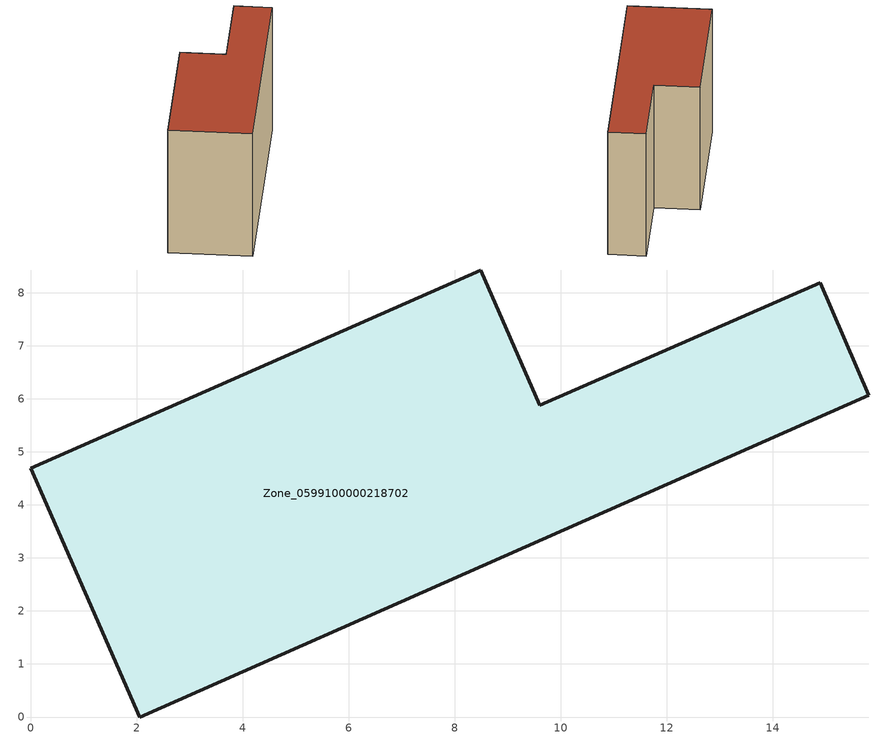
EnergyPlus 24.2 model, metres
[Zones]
Zone_0599100000218702
 floor ground (C_G): 2.06,0 0,4.69 8.49,8.43 9.6,5.88 14.89,8.19 15.81,6.07 z0
 wall outside (C_F): 2.06,0 15.81,6.07 14.89,8.19 9.6,5.88 8.49,8.43 0,4.69 2.06,0 z0:8.49
 roof outside (C_R): 0,4.69 2.06,0 15.81,6.07 14.89,8.19 9.6,5.88 8.49,8.43 z8.49
[BUILDING]
Pand.0599100000218702: North Axis=0; Terrain=City; Loads Convergence Tolerance Value=0.04; Temperature Convergence Tolerance Value=0.4; Solar Distribution=FullExterior; Maximum Number of Warmup Days=25; Minimum Number of Warmup Days=1
[Site:Location]
Rotterdam.The.Hague.AP_ZH_NLD Design_Conditions: Latitude=51.96; Longitude=4.45; Time Zone=1; Elevation=-4.5
[SITE:GROUNDTEMPERATURE:BUILDINGSURFACE]
18, 18, 18, 18, 18, 18, 18, 18, 18, 18, 18, 18
[MATERIAL] Thermal Absorptance=0.9; Solar Absorptance=0.7; Visible Absorptance=0.7
Name | Roughness | Thickness | Conductivity | Density | Specific Heat
G.TI.1975-1991 | MediumSmooth | 0.15 | 0.288461 | 540 | 1210
F.TI.1975-1991 | Rough | 0.3 | 0.230769 | 1920 | 840
R.TI.1975-1991 | MediumRough | 0.2 | 0.153846 | 1500 | 1000
[CONSTRUCTION]
C_G: G.TI.1975-1991
C_F: F.TI.1975-1991
C_R: R.TI.1975-1991
[ZONE]
Zone_0599100000218702: Type=1; Multiplier=1; Ceiling Height=Autocalculate; Volume=Autocalculate; Floor Area=autocalculate; Part of Total Floor Area=Yes
[ZONEINFILTRATION:DESIGNFLOWRATE]
Infil_Zone_0599100000218702: Zone or ZoneList or Space or SpaceList=Zone_0599100000218702; Schedule=AlwaysOn; Design Flow Rate Calculation Method=Flow/Area; Flow Rate per Floor Area=0.003; Constant Term Coefficient=1; Temperature Term Coefficient=0; Velocity Term Coefficient=0; Velocity Squared Term Coefficient=0
[HVACTEMPLATE:ZONE:IDEALLOADSAIRSYSTEM]
Zone_0599100000218702: Maximum Heating Supply Air Temperature=50; Minimum Cooling Supply Air Temperature=13; Maximum Heating Supply Air Humidity Ratio=0.0156; Minimum Cooling Supply Air Humidity Ratio=0.0077; Heating Limit=NoLimit; Cooling Limit=NoLimit; Dehumidification Control Type=ConstantSensibleHeatRatio; Cooling Sensible Heat Ratio=0.7; Dehumidification Setpoint=60; Humidification Control Type=None; Humidification Setpoint=30; Outdoor Air Method=None; Outdoor Air Flow Rate per Person=0.00944; Outdoor Air Flow Rate per Zone Floor Area=0; Outdoor Air Flow Rate per Zone=0; Demand Controlled Ventilation Type=None; Outdoor Air Economizer Type=NoEconomizer; Heat Recovery Type=None; Sensible Heat Recovery Effectiveness=0.7; Latent Heat Recovery Effectiveness=0.65
[ZONECONTROL:THERMOSTAT]
ThermostatControl_Zone_0599100000218702: Zone or ZoneList=Zone_0599100000218702; Control Type Schedule=DualSetpointControlType; Control 1=Thermostat_Zone_0599100000218702; Temperature Difference Between Cutout And Setpoint=0
[THERMOSTATSETPOINT:DUALSETPOINT]
Thermostat_Zone_0599100000218702: Heating Setpoint Temperature Schedule=HeatingSetpoint_Zone_0599100000218702; Cooling Setpoint Temperature Schedule=CoolingSetpoint_Zone_0599100000218702
[SCHEDULE:COMPACT]
HeatingSetpoint_Zone_0599100000218702: Through: 12/31, For: AllDays, Until: 24:00, 21
CoolingSetpoint_Zone_0599100000218702: Through: 12/31, For: AllDays, Until: 24:00, 24
DualSetpointControlType: Through: 12/31, For: AllDays, Until: 24:00, 4
AlwaysOn: Through: 12/31, For: AllDays, Until: 24:00, 1
